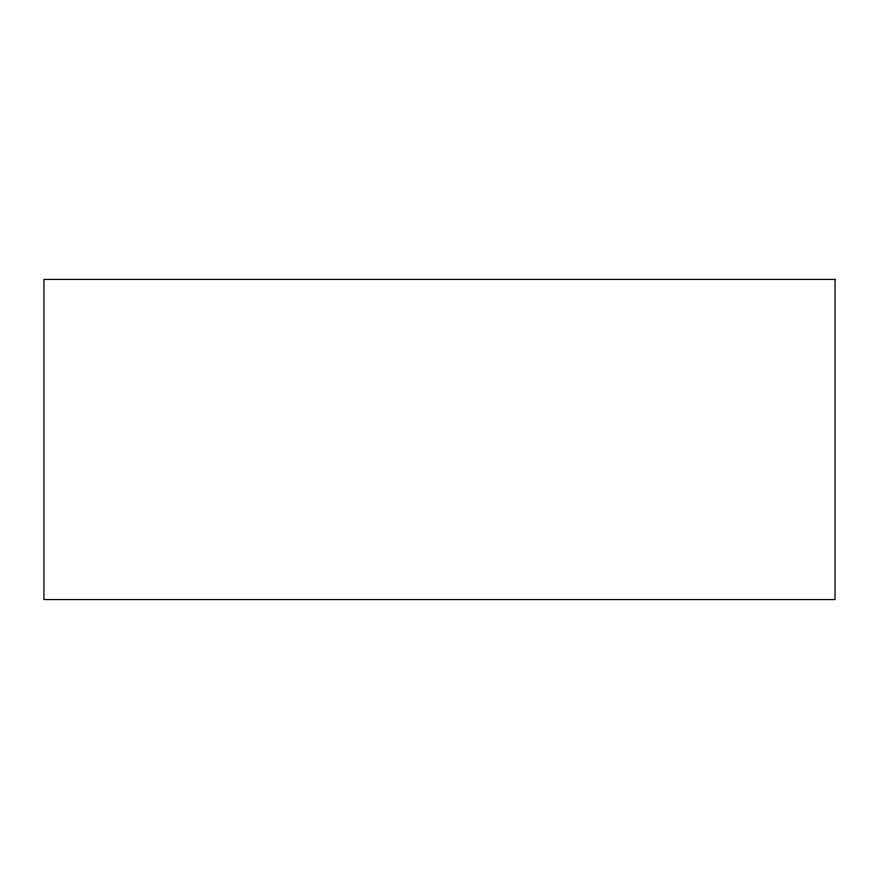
<?xml version="1.0" encoding="UTF-8"?>
<svg xmlns="http://www.w3.org/2000/svg" width="879" height="879" viewBox="0 0 879 879"><rect width="100%" height="100%" fill="white"/><g stroke="black" fill="none" stroke-linecap="round" stroke-linejoin="round"><path stroke-width="1.32" d="M835.05 279.434L43.95 279.434L43.95 599.566L835.05 599.566L835.05 279.434"/></g></svg>
